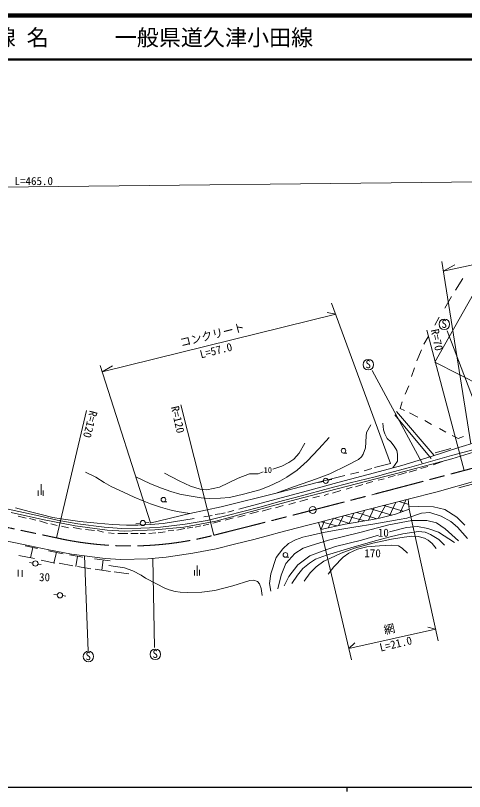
# Model space of a CAD drawing. Units: millimetres, scale not verified. Extents: x 40000 to 680000, y 20000 to 380000.
# Drawn here: x 192840 to 294652, y 204000 to 380000 of the extents above; entities that cross this region are included whole.
import ezdxf
from ezdxf.enums import TextEntityAlignment as Align

# ---------------------------------------------------------------- set-up
doc = ezdxf.new("R2010")
doc.units = ezdxf.units.MM
doc.header["$LTSCALE"] = 1000
doc.linetypes.add('CHAIN', pattern=[18.5, 12, -1.5, 3.5, -1.5])
for name, color, linetype, lineweight in [('M-BMK', 2, 'CHAIN', 13), ('M-TTL', 2, 'Continuous', 140), ('M-TTL-BAND', 7, 'Continuous', 25), ('M-TTL-LINE', 7, 'Continuous', 50), ('M-TTL-TXT', 7, 'Continuous', 13), ('M-WORK', 1, 'Continuous', 13)]:
    doc.layers.add(name, color=color, linetype=linetype, lineweight=lineweight)
doc.styles.add('ＭＳ ゴシック', font='')
doc.styles.get('ＭＳ ゴシック').set_extended_font_data('MS Gothic')

msp = doc.modelspace()

# ---------------------------------------------------------------- linework, layer by layer
at = {"layer": 'M-BMK'}
for centre, radius, start, end in [((277002, 344562), 70000, 284.56032, 305.74787), ((218734, 335752), 76062, 257.38275, 284.54259)]:
    msp.add_arc(centre, radius, start, end, dxfattribs=at)
msp.add_open_spline([(237833, 262127), (248734, 264876), (251486, 265579), (260229, 267824), (273669, 271276), (277888, 272403), (294600, 276810)], degree=3, knots=[0, 0, 0, 0, 1, 1, 1, 2, 2, 2, 2], dxfattribs=at)
msp.add_open_spline([(180848, 266033), (191483, 263780), (191483, 263780), (202119, 261527)], degree=3, dxfattribs=at)
at = {"layer": 'M-TTL'}
msp.add_line((680000, 380000), (40000, 380000), dxfattribs=at)
at = {"layer": 'M-TTL-BAND'}
for p, q in [((40000, 205000), (579000, 205000)), ((268000, 205000), (268000, 204000))]:
    msp.add_line(p, q, dxfattribs=at)
at = {"layer": 'M-TTL-LINE'}
msp.add_line((40000, 370000), (680000, 370000), dxfattribs=at)
at = {"layer": 'M-WORK'}
for p, q in [((81427, 339876), (516350, 344632)), ((289830, 322028), (331833, 330824)), ((296083, 282817), (289484, 324196)), ((289830, 322028), (292497, 323450)), ((294251, 320387), (292607, 317691)), ((296701, 316902), (287945, 301397)), ((291728, 316238), (290223, 313638)), ((277892, 278398), (264508, 314788)), ((212467, 299212), (265451, 312226)), ((265451, 312226), (263479, 312632)), ((288915, 311556), (287965, 309764)), ((286113, 308605), (294600, 276810)), ((290764, 308454), (299644, 284967)), ((286425, 307115), (285403, 305436)), ((284869, 304160), (283860, 301679)), ((287945, 301397), (298774, 295867)), ((223440, 264909), (212017, 300618)), ((212467, 299212), (214866, 300515)), ((273729, 299450), (285067, 278477)), ((283322, 300091), (282630, 298104)), ((282000, 295996), (281168, 294139)), ((280554, 292393), (280046, 290894)), ((208971, 290449), (202119, 261527)), ((230344, 291707), (237833, 262127)), ((280046, 290894), (281056, 290439)), ((278827, 289413), (287107, 279543)), ((279250, 290184), (287786, 280173)), ((282165, 289859), (284046, 288915)), ((273414, 287130), (272414, 285398)), ((276129, 287547), (276263, 286010)), ((285643, 288159), (287161, 287242)), ((272414, 285398), (272325, 284596)), ((276263, 286010), (276590, 285134)), ((276590, 285134), (277139, 284095)), ((288972, 286345), (290398, 285500)), ((261627, 281706), (263943, 284267)), ((272325, 284596), (272236, 281963)), ((277139, 284095), (277926, 283278)), ((291863, 284769), (293231, 284043)), ((293231, 284043), (294463, 284500)), ((257191, 280733), (258483, 283005)), ((259000, 278954), (261627, 281706)), ((272236, 281963), (271671, 280537)), ((277926, 283278), (278713, 282298)), ((278713, 282298), (279335, 281324)), ((287095, 279947), (293337, 281996)), ((288022, 280802), (291524, 281787)), ((291768, 279418), (300232, 282046)), ((293337, 281996), (297382, 283206)), ((255973, 279382), (257191, 280733)), ((267195, 280765), (268009, 280765)), ((271275, 279894), (270583, 279290)), ((271671, 280537), (271275, 279894)), ((279335, 281324), (279495, 280471)), ((279495, 280471), (279443, 278953)), ((280413, 277942), (287095, 279947)), ((282156, 277451), (291733, 280191)), ((291733, 280191), (296837, 281554)), ((253211, 277749), (254830, 278595)), ((254830, 278595), (255973, 279382)), ((256703, 276856), (259000, 278954)), ((270583, 279290), (268088, 278013)), ((274249, 277448), (277892, 278398)), ((279443, 278953), (278419, 277411)), ((280958, 276596), (291768, 279418)), ((287545, 278055), (289683, 278873)), ((208692, 276455), (211033, 275293)), ((247865, 276033), (248993, 276495)), ((251177, 277079), (253211, 277749)), ((254398, 275270), (256703, 276856)), ((263772, 272088), (280958, 276596)), ((268088, 278013), (264118, 276028)), ((268779, 276007), (270680, 276422)), ((271927, 276734), (273679, 277224)), ((274281, 276309), (280413, 277942)), ((277378, 276228), (282156, 277451)), ((279540, 275713), (281533, 276333)), ((282104, 276416), (283885, 276966)), ((284721, 277232), (286327, 277712)), ((211033, 275293), (212975, 274105)), ((220128, 275389), (223435, 273816)), ((226654, 276211), (229921, 274449)), ((239068, 273013), (243364, 275063)), ((243364, 275063), (245878, 276062)), ((245878, 276062), (247865, 276033)), ((252766, 274412), (254398, 275270)), ((261104, 274900), (256107, 273148)), ((264118, 276028), (261104, 274900)), ((261232, 274095), (267532, 275650)), ((263750, 274579), (264576, 274762)), ((265921, 274052), (274281, 276309)), ((268726, 274031), (274369, 275387)), ((274369, 275387), (277378, 276228)), ((275069, 274595), (276433, 274933)), ((277316, 275198), (278952, 275680)), ((288430, 272001), (298052, 274719)), ((198629, 273676), (198622, 271286)), ((212975, 274105), (214553, 273187)), ((214553, 273187), (216315, 272329)), ((223435, 273816), (225969, 272780)), ((229921, 274449), (232514, 273261)), ((232514, 273261), (234682, 272538)), ((236246, 272439), (239068, 273013)), ((248210, 272456), (250368, 273255)), ((250368, 273255), (252766, 274412)), ((256107, 273148), (251712, 271610)), ((252264, 271749), (261232, 274095)), ((259090, 272225), (265921, 274052)), ((261655, 274115), (262617, 274328)), ((264143, 272773), (268726, 274031)), ((267835, 272577), (269149, 273013)), ((269921, 273125), (271617, 273653)), ((272376, 273884), (273907, 274306)), ((297032, 273819), (293364, 272854)), ((197969, 272250), (197982, 271029)), ((199078, 272276), (199078, 271029)), ((216315, 272329), (219730, 270736)), ((225969, 272780), (228035, 272021)), ((228035, 272021), (230107, 271433)), ((230107, 271433), (232688, 270951)), ((234682, 272538), (236246, 272439)), ((239473, 268529), (252264, 271749)), ((241333, 270681), (244567, 271427)), ((244567, 271427), (248210, 272456)), ((251918, 270265), (259090, 272225)), ((257381, 270952), (264143, 272773)), ((257951, 270596), (263772, 272088)), ((262799, 271133), (263807, 271511)), ((264735, 271670), (266623, 272277)), ((281881, 270331), (288430, 272001)), ((219730, 270736), (221967, 269835)), ((221967, 269835), (223462, 269270)), ((226361, 269660), (227175, 269660)), ((232688, 270951), (234912, 270608)), ((234912, 270608), (236740, 270423)), ((236740, 270423), (239307, 270516)), ((239307, 270516), (241333, 270681)), ((243499, 268060), (251918, 270265)), ((248541, 268586), (252452, 269665)), ((251922, 269002), (257951, 270596)), ((252452, 269665), (257381, 270952)), ((254820, 269110), (256360, 269528)), ((257345, 269774), (259136, 270284)), ((260255, 270573), (261791, 270990)), ((277516, 269195), (281881, 270331)), ((279106, 269608), (277614, 266546)), ((282020, 269068), (279854, 269803)), ((281440, 270216), (280040, 267286)), ((282131, 268066), (281881, 270331)), ((190122, 268280), (198160, 266498)), ((192825, 268313), (195914, 267497)), ((223462, 269270), (225689, 268488)), ((225689, 268488), (227808, 267875)), ((227808, 267875), (229471, 267479)), ((232361, 267023), (239473, 268529)), ((240963, 267346), (242382, 267702)), ((244413, 267477), (248541, 268586)), ((245196, 267235), (251922, 269002)), ((248754, 267604), (250791, 268176)), ((251781, 268370), (253537, 268876)), ((264956, 265951), (272460, 267881)), ((270562, 265127), (272034, 267771)), ((272460, 267881), (277516, 269195)), ((272872, 265525), (274142, 268318)), ((278214, 266699), (273406, 268127)), ((276836, 269018), (275108, 265924)), ((280760, 267554), (276366, 268896)), ((279027, 266908), (282131, 268066)), ((282075, 268570), (284280, 268667)), ((282131, 268066), (288661, 238152)), ((284280, 268667), (287621, 268577)), ((287621, 268577), (290220, 267924)), ((290220, 267924), (292907, 266246)), ((191858, 267250), (198927, 265691)), ((193459, 266464), (195246, 265980)), ((195914, 267497), (198676, 266814)), ((195973, 265894), (197418, 265504)), ((198160, 266498), (202278, 265567)), ((198676, 266814), (201334, 266175)), ((201334, 266175), (203190, 265863)), ((203190, 265863), (207407, 265240)), ((223313, 264879), (232361, 267023)), ((226319, 264768), (233342, 265882)), ((229471, 267479), (232361, 267023)), ((235568, 266258), (237400, 266624)), ((236276, 265428), (240860, 266606)), ((238122, 266793), (239155, 266968)), ((238276, 265349), (245196, 267235)), ((239348, 267004), (240356, 267224)), ((240364, 265537), (242230, 266087)), ((240860, 266606), (244413, 267477)), ((243237, 266219), (244949, 266676)), ((245979, 266977), (247977, 267479)), ((261577, 265024), (264956, 265951)), ((263761, 263809), (264956, 265951)), ((268606, 264790), (265047, 265975)), ((266086, 264298), (267209, 266531)), ((272062, 265386), (267523, 266611)), ((268465, 264766), (269537, 267129)), ((274777, 265864), (270226, 267306)), ((273399, 265616), (275374, 265972)), ((275374, 265972), (279027, 266908)), ((279873, 265689), (281595, 266006)), ((281595, 266006), (284902, 267154)), ((284902, 267154), (286812, 267253)), ((286812, 267253), (289366, 266461)), ((289366, 266461), (291534, 265234)), ((292907, 266246), (294704, 264375)), ((198269, 265379), (200091, 264778)), ((198927, 265691), (206366, 264265)), ((200830, 264695), (202255, 264302)), ((202278, 265567), (206951, 264736)), ((203283, 264182), (204820, 263792)), ((206366, 264265), (213597, 263271)), ((206951, 264736), (212910, 263914)), ((207407, 265240), (211327, 264854)), ((211327, 264854), (214802, 264527)), ((214802, 264527), (218009, 264423)), ((218009, 264423), (220593, 264408)), ((220137, 264714), (221130, 264824)), ((220593, 264408), (223458, 264557)), ((222286, 264954), (223094, 265044)), ((223458, 264557), (226319, 264768)), ((225748, 263928), (231287, 264597)), ((230971, 263983), (238276, 265349)), ((231287, 264597), (236276, 265428)), ((233571, 263979), (234864, 264278)), ((235361, 264313), (236651, 264634)), ((237573, 264856), (239347, 265325)), ((252677, 262738), (258843, 264307)), ((258843, 264307), (261577, 265024)), ((261577, 265024), (262044, 263448)), ((262044, 263448), (267623, 264621)), ((262149, 263470), (262907, 265389)), ((265709, 264219), (262185, 265191)), ((267623, 264621), (273399, 265616)), ((269587, 263937), (274359, 264719)), ((270917, 262767), (277465, 264490)), ((274359, 264719), (279873, 265689)), ((277465, 264490), (282721, 265499)), ((281500, 263868), (284010, 264076)), ((282721, 265499), (286122, 265499)), ((284010, 264076), (286326, 263616)), ((286122, 265499), (288275, 264905)), ((288275, 264905), (290265, 263599)), ((291534, 265234), (293079, 263927)), ((205907, 263854), (207826, 263466)), ((208713, 263397), (210724, 263212)), ((211401, 263183), (212760, 262849)), ((212910, 263914), (216850, 263617)), ((213597, 263271), (217517, 263063)), ((213934, 262655), (215228, 262505)), ((216073, 262504), (218277, 262531)), ((216850, 263617), (221295, 263706)), ((217517, 263063), (224467, 263315)), ((219025, 262526), (220631, 262495)), ((221088, 262513), (222334, 262487)), ((221295, 263706), (223205, 263782)), ((223086, 262480), (224626, 262673)), ((223205, 263782), (225748, 263928)), ((224467, 263315), (230971, 263983)), ((225198, 262697), (226741, 262926)), ((227422, 263101), (228763, 263280)), ((229428, 263288), (231215, 263660)), ((231727, 263698), (233041, 263962)), ((250503, 262108), (252677, 262738)), ((259355, 262007), (262674, 262719)), ((262086, 263457), (269016, 233871)), ((262674, 262719), (266390, 263442)), ((263848, 261020), (270917, 262767)), ((266390, 263442), (269587, 263937)), ((277639, 262874), (281500, 263868)), ((280698, 262473), (277832, 261730)), ((284262, 262992), (280698, 262473)), ((285747, 262784), (284262, 262992)), ((286965, 262250), (285747, 262784)), ((286326, 263616), (288732, 262784)), ((288821, 261121), (286965, 262250)), ((288732, 262784), (292414, 260498)), ((290265, 263599), (293279, 260837)), ((293079, 263927), (295355, 261398)), ((189883, 260997), (194679, 260047)), ((242512, 260108), (246854, 261137)), ((246854, 261137), (250503, 262108)), ((254762, 260212), (256365, 261083)), ((256365, 261083), (258028, 261703)), ((258028, 261703), (259355, 262007)), ((259651, 259743), (263848, 261020)), ((265382, 259545), (271284, 260970)), ((274402, 260869), (268883, 259226)), ((271284, 260970), (275165, 262101)), ((273839, 260329), (278076, 261210)), ((277832, 261730), (274402, 260869)), ((278076, 261210), (281006, 261715)), ((281006, 261715), (282719, 261893)), ((282719, 261893), (284174, 261863)), ((284174, 261863), (285590, 261438)), ((285590, 261438), (286402, 261032)), ((286402, 261032), (287322, 260269)), ((290157, 259844), (288821, 261121)), ((194679, 260047), (200396, 258785)), ((195008, 259717), (197793, 259077)), ((196758, 259315), (196241, 256995)), ((200396, 258785), (205502, 257832)), ((233015, 258062), (238367, 259071)), ((238367, 259071), (242512, 260108)), ((251940, 257106), (253445, 259047)), ((253445, 259047), (254762, 260212)), ((256191, 257966), (258047, 259154)), ((258047, 259154), (259651, 259743)), ((262397, 258476), (265382, 259545)), ((268883, 259226), (263370, 257592)), ((266682, 258062), (269721, 259181)), ((268410, 258023), (270429, 258993)), ((269721, 259181), (273839, 260329)), ((270429, 258993), (272495, 259501)), ((272495, 259501), (275366, 259699)), ((275366, 259699), (278131, 259884)), ((278131, 259884), (279662, 259679)), ((279662, 259679), (280520, 259171)), ((280520, 259171), (281701, 258042)), ((287322, 260269), (288223, 259091)), ((193594, 257503), (197148, 256820)), ((200308, 258577), (203654, 257898)), ((202103, 258213), (201564, 255834)), ((205075, 257650), (208142, 257127)), ((205502, 257832), (213142, 256814)), ((206893, 257340), (206512, 255032)), ((209310, 235917), (208489, 257434)), ((222809, 256770), (227036, 257125)), ((227036, 257125), (233015, 258062)), ((250751, 253395), (251940, 257106)), ((254007, 257136), (254821, 257136)), ((254157, 255694), (256191, 257966)), ((256895, 255402), (259591, 257473)), ((259591, 257473), (262397, 258476)), ((263370, 257592), (260905, 256701)), ((264286, 256933), (266682, 258062)), ((265010, 254968), (267163, 257125)), ((267163, 257125), (268410, 258023)), ((196003, 255947), (196758, 255809)), ((197947, 255591), (198693, 255454)), ((198692, 256429), (201731, 255800)), ((202747, 255774), (205842, 255147)), ((210753, 256779), (214283, 256324)), ((212705, 256528), (212424, 254202)), ((213142, 256814), (216736, 256636)), ((213964, 255285), (217518, 254760)), ((216736, 256636), (222809, 256770)), ((224391, 236680), (223972, 256867)), ((234017, 255248), (234017, 252932)), ((253088, 253051), (254157, 255694)), ((254802, 252729), (256895, 255402)), ((259509, 255791), (258024, 254593)), ((260905, 256701), (259509, 255791)), ((261040, 254963), (262722, 256211)), ((262722, 256211), (264286, 256933)), ((193422, 254288), (193422, 252767)), ((194333, 254193), (194333, 252718)), ((206859, 255015), (209927, 254520)), ((210897, 254428), (214347, 253918)), ((215225, 253826), (218525, 253331)), ((217518, 254760), (219448, 254037)), ((219448, 254037), (221359, 253028)), ((233449, 254212), (233449, 252991)), ((234564, 254245), (234564, 253004)), ((258024, 254593), (256806, 253098)), ((258288, 251716), (259664, 253597)), ((259664, 253597), (261040, 254963)), ((263737, 253259), (265010, 254968)), ((221359, 253028), (222299, 252365)), ((222299, 252365), (224814, 251078)), ((242101, 250649), (245992, 251817)), ((245992, 251817), (246883, 251896)), ((246883, 251896), (247694, 251639)), ((250464, 251168), (250751, 253395)), ((252345, 249940), (253088, 253051)), ((253733, 250613), (254802, 252729)), ((256806, 253098), (255514, 251202)), ((224814, 251078), (226695, 250088)), ((226695, 250088), (227704, 249702)), ((238019, 249622), (240072, 250104)), ((240072, 250104), (242101, 250649)), ((247694, 251639), (248150, 251074)), ((248150, 251074), (248536, 250055)), ((248536, 250055), (248783, 248441)), ((250744, 249421), (250464, 251168)), ((201499, 248684), (202315, 248582)), ((203514, 248432), (204275, 248337)), ((227704, 249702), (229061, 249345)), ((229061, 249345), (230199, 249177)), ((230199, 249177), (231872, 249098)), ((231872, 249098), (235069, 249217)), ((235069, 249217), (238019, 249622)), ((288075, 240836), (286319, 241274)), ((268422, 236410), (288075, 240836)), ((268422, 236410), (269807, 237725))]:
    msp.add_line(p, q, dxfattribs=at)
for centre, radius in [((290086, 309963), 1193), ((272852, 300815), 1193), ((267223, 281288), 524), ((263183, 274454), 580), ((226389, 270183), 524), ((260229, 267824), 778), ((221708, 264889), 582), ((254035, 257659), 524), ((197352, 255700), 604), ((202914, 248507), 604), ((224549, 235100), 1193), ((209367, 234615), 1193)]:
    msp.add_circle(centre, radius, dxfattribs=at)

# ---------------------------------------------------------------- texts
at = {"layer": 'M-TTL-TXT', "style": 'ＭＳ ゴシック'}
msp.add_text('路 線 名      一般県道久津小田線', height=3666, dxfattribs=at).set_placement((180380, 375000), align=Align.MIDDLE_LEFT)
at = {"layer": 'M-WORK', "style": 'ＭＳ ゴシック'}
for s, height, p in [('L=465.0', 1833, (192608, 340992)), ('S', 1833, (289425, 308601)), ('S', 1833, (272190, 299453)), ('10', 1320, (249113, 275848)), ('10', 1833, (274997, 261235)), ('170', 1833, (271938, 256567)), ('30', 1833, (198178, 251145)), ('S', 1833, (223888, 233738)), ('S', 1833, (208706, 233253))]:
    msp.add_text(s, height=height, dxfattribs=at).set_placement(p, align=Align.BOTTOM_LEFT)
for s, rotation, p in [('コンクリート', 14.139, (230520, 304318)), ('R=70', 281.751, (286473, 308581)), ('L=57.0', 14.036, (235026, 301691)), ('R=120', 282.705, (227531, 291079)), ('R=120', 255.455, (209156, 290665)), ('網', 12.691, (276716, 239112)), ('L=21.0', 13.512, (275773, 235177))]:
    msp.add_text(s, height=1833, rotation=rotation, dxfattribs=at).set_placement(p, align=Align.BOTTOM_LEFT)

doc.saveas('drawing.dxf')
